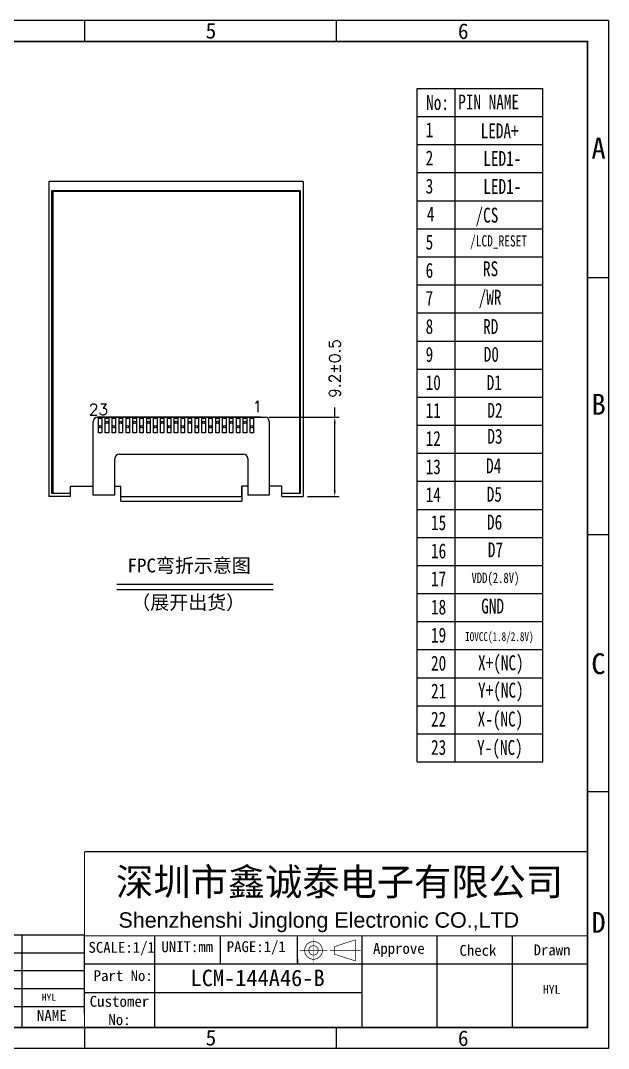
# Model space of a CAD drawing. Header units: millimetres. Extents: x 3037 to 3217, y 151 to 270.
# Drawn here: x 3148.6 to 3216.7, y 151.2 to 270.4 of the extents above; entities that cross this region are included whole.
import ezdxf
from ezdxf.enums import TextEntityAlignment as Align

# ---------------------------------------------------------------- set-up
doc = ezdxf.new("R2010")
doc.units = ezdxf.units.MM
for name, color, linetype in [('13_GKO', 7, 'Continuous'), ('BL', 7, 'Continuous'), ('dim', 3, 'Continuous'), ('fpc', 32, 'Continuous')]:
    doc.layers.add(name, color=color, linetype=linetype)
doc.styles.add('CNS', font='romans.shx', dxfattribs={"height": 1.3})
doc.styles.add('hj', font='')
doc.styles.get("Standard").update_dxf_attribs({"font": ''})
doc.styles.add('宋体', font='')
doc.styles.get('hj').set_extended_font_data('KaiTi_GB2312')
doc.styles.get('Standard').set_extended_font_data('SimSun')
doc.styles.get('宋体').set_extended_font_data('SimSun')
doc.dimstyles.new('LCDDIM', dxfattribs={"dimtxt": 1.5, "dimasz": 0.7, "dimexe": 0.5, "dimexo": 0.5, "dimgap": 0.8, "dimtad": 0, "dimzin": 9, "dimdsep": 46, "dimtxsty": 'hj', "dimcen": 0, "dimclrd": 256, "dimclre": 256, "dimclrt": 256, "dimadec": 0, "dimazin": 0, "dimtfac": 1, "dimtofl": 0, "dimtmove": 0, "dimatfit": 3, "dimfxl": 0, "dimarcsym": 0})

# ---------------------------------------------------------------- blocks, each defined once
blk = doc.blocks.new('*D14')
at = {"layer": 'Defpoints', "color": 0}
for p in [(3176.9, 224.39), (3181.34, 215.19), (3184.99, 215.19)]:
    blk.add_point(p, dxfattribs=at)
at = {"layer": 'dim', "lineweight": -2}
for p, q in [((3184.99, 224.39), (3184.99, 225.53)), ((3177.4, 224.39), (3185.49, 224.39)), ((3184.99, 215.89), (3184.99, 223.69)), ((3181.84, 215.19), (3185.49, 215.19))]:
    blk.add_line(p, q, dxfattribs=at)
at = {"layer": 'dim'}
for points in [[(3184.87, 223.69), (3185.1, 223.69), (3184.99, 224.39)], [(3184.87, 215.89), (3185.1, 215.89), (3184.99, 215.19)]]:
    blk.add_solid(points, dxfattribs=at)
at = {"layer": 'dim', "insert": (3184.99, 230.04), "char_height": 1.3, "attachment_point": 5, "rotation": 90, "style": 'CNS'}
blk.add_mtext('9.2%%P0.5', dxfattribs=at)

msp = doc.modelspace()

# ---------------------------------------------------------------- linework, layer by layer
at = {"color": 7, "lineweight": 15}
for p, q in [((3216.719, 270.351), (3036.634, 270.351)), ((3155.98, 270.356), (3155.98, 267.932)), ((3185.14, 270.356), (3185.14, 267.932)), ((3216.719, 270.351), (3216.719, 151.237)), ((3216.719, 270.351), (3216.719, 187.001)), ((3214.3, 240.573), (3216.719, 240.573)), ((3216.719, 234.617), (3216.719, 151.237)), ((3214.3, 210.794), (3216.719, 210.794)), ((3214.3, 181.016), (3216.719, 181.016)), ((3095.208, 164.399), (3155.979, 164.399)), ((3148.75, 153.66), (3148.75, 164.399)), ((3164.114, 153.658), (3164.114, 164.291)), ((3171.742, 160.99), (3171.742, 164.291)), ((3180.675, 160.99), (3180.675, 164.291)), ((3188.175, 153.657), (3188.175, 164.291)), ((3196.88, 153.657), (3196.88, 164.291)), ((3205.586, 153.657), (3205.586, 164.291)), ((3095.208, 162.325), (3155.979, 162.325)), ((3214.3, 160.99), (3155.979, 160.99)), ((3180.675, 161.611), (3180.675, 160.99)), ((3095.208, 160.251), (3155.979, 160.251)), ((3095.208, 158.178), (3155.979, 158.177)), ((3188.175, 157.683), (3155.979, 157.683)), ((3180.675, 157.683), (3180.675, 157.634)), ((3095.208, 156.104), (3155.979, 156.104)), ((3155.98, 153.662), (3155.98, 151.238)), ((3185.14, 153.662), (3185.14, 151.238)), ((3216.719, 151.237), (3036.634, 151.238))]:
    msp.add_line(p, q, dxfattribs=at)
at = {"color": 7, "linetype": 'ByBlock', "lineweight": 0}
msp.add_line((3214.3, 265.521), (3214.3, 267.932), dxfattribs=at)
at = {"color": 7}
for p, q in [((3159.736, 205.051), (3177.855, 205.051)), ((3159.736, 204.417), (3177.855, 204.417)), ((3155.979, 155.291), (3155.979, 164.433)), ((3155.979, 155.304), (3155.979, 164.433))]:
    msp.add_line(p, q, dxfattribs=at)
at = {"color": 7, "lineweight": 15}
for points, const_width in [([(3214.3, 153.656), (3214.3, 267.932), (3039.34, 267.938), (3039.34, 153.662)], 0.181), ([(3184.933, 163.031), (3187.384, 163.826), (3187.384, 161.374), (3184.933, 162.169)], 0.0723)]:
    msp.add_lwpolyline(points, close=True, dxfattribs=dict(at, const_width=const_width))
at = {"color": 7, "lineweight": 0}
msp.add_lwpolyline([(3214.3, 265.521), (3214.3, 176.456)], dxfattribs=at)
at = {"color": 7, "lineweight": 15}
for points, const_width in [([(3155.979, 174.042), (3155.979, 153.658)], 0.12), ([(3155.979, 174.042), (3214.3, 174.042)], 0.12), ([(3155.979, 164.291), (3214.3, 164.291)], 0.12), ([(3182.524, 161.183), (3182.524, 164.016)], 0.0723), ([(3184.432, 162.6), (3188.006, 162.6)], 0.0723)]:
    msp.add_lwpolyline(points, dxfattribs=dict(at, const_width=const_width))
at = {"color": 7, "lineweight": 15, "const_width": 0.0795}
for points in [[(3181.494, 162.6, 1), (3183.555, 162.6, 1)], [(3181.98, 162.6, 1), (3183.069, 162.6, 1)]]:
    msp.add_lwpolyline(points, format="xyb", close=True, dxfattribs=at)
at = {"color": 7, "const_width": 0.0723}
msp.add_lwpolyline([(3180.916, 162.6), (3184.133, 162.6)], dxfattribs=at)
at = {"layer": '13_GKO', "color": 7}
for p, q in [((3194.55, 184.445), (3194.55, 262.486)), ((3194.55, 262.486), (3209.115, 262.486)), ((3198.947, 184.445), (3198.947, 262.486)), ((3209.115, 184.445), (3209.115, 262.486)), ((3194.55, 259.235), (3209.115, 259.235)), ((3194.55, 255.983), (3209.115, 255.983)), ((3194.55, 252.731), (3209.115, 252.731)), ((3194.55, 249.479), (3209.115, 249.479)), ((3194.55, 249.479), (3209.115, 249.479)), ((3194.55, 246.228), (3209.115, 246.228)), ((3194.55, 242.976), (3209.115, 242.976)), ((3194.55, 239.724), (3209.115, 239.724)), ((3194.55, 236.472), (3209.115, 236.472)), ((3194.55, 233.221), (3209.115, 233.221)), ((3194.55, 229.969), (3209.115, 229.969)), ((3194.55, 226.717), (3209.115, 226.717)), ((3194.55, 223.465), (3209.115, 223.465)), ((3194.55, 220.214), (3209.115, 220.214)), ((3194.55, 216.962), (3209.115, 216.962)), ((3194.55, 213.71), (3209.115, 213.71)), ((3194.55, 213.71), (3209.115, 213.71)), ((3194.55, 210.459), (3209.115, 210.459)), ((3194.55, 210.459), (3209.115, 210.459)), ((3194.55, 207.207), (3209.115, 207.207)), ((3194.55, 207.207), (3209.115, 207.207)), ((3194.55, 203.955), (3209.115, 203.955)), ((3194.55, 203.955), (3209.115, 203.955)), ((3194.55, 200.703), (3209.115, 200.703)), ((3194.55, 200.703), (3209.115, 200.703)), ((3194.55, 197.452), (3209.115, 197.452)), ((3194.55, 197.452), (3209.115, 197.452)), ((3194.55, 194.2), (3209.115, 194.2)), ((3194.55, 194.2), (3209.115, 194.2)), ((3194.55, 190.948), (3209.115, 190.948)), ((3194.55, 190.948), (3209.115, 190.948)), ((3194.55, 187.696), (3209.115, 187.696)), ((3194.55, 187.696), (3209.115, 187.696)), ((3194.55, 184.445), (3209.115, 184.445))]:
    msp.add_line(p, q, dxfattribs=at)
at = {"layer": 'BL', "color": 7}
for p, q in [((3181.341, 251.688), (3151.841, 251.688)), ((3151.841, 251.688), (3151.841, 215.188)), ((3181.339, 251.688), (3181.339, 215.188)), ((3152.29, 250.578), (3152.29, 215.538)), ((3152.29, 250.578), (3180.89, 250.578)), ((3152.29, 221.068), (3152.29, 250.578)), ((3180.89, 250.578), (3180.89, 215.538)), ((3154.341, 215.188), (3154.339, 216.388)), ((3154.339, 216.388), (3156.996, 216.388)), ((3159.496, 216.388), (3160.201, 216.388)), ((3160.201, 215.188), (3160.201, 216.388)), ((3174.209, 215.188), (3174.209, 216.388)), ((3174.904, 216.388), (3174.209, 216.388)), ((3178.841, 216.388), (3177.404, 216.388)), ((3178.841, 215.188), (3178.841, 216.388)), ((3154.341, 215.188), (3151.841, 215.188)), ((3160.201, 215.188), (3174.209, 215.188)), ((3178.841, 215.188), (3181.341, 215.188))]:
    msp.add_line(p, q, dxfattribs=at)
msp.add_lwpolyline([(3154.341, 215.538), (3152.19, 215.538), (3152.19, 250.678), (3180.99, 250.678), (3180.99, 215.538), (3178.841, 215.538)], dxfattribs=at)
at = {"layer": 'fpc', "color": 7, "linetype": 'ByBlock'}
for p, q in [((3157.388, 224.388), (3157.638, 224.388)), ((3157.496, 224.388), (3176.904, 224.388)), ((3157.563, 224.388), (3157.638, 224.388)), ((3157.938, 224.388), (3158.188, 224.388)), ((3157.938, 224.388), (3158.013, 224.388)), ((3157.938, 224.388), (3158.188, 224.388)), ((3158.188, 224.388), (3158.438, 224.388)), ((3158.363, 224.388), (3158.438, 224.388)), ((3158.363, 224.388), (3158.438, 224.388)), ((3158.738, 224.388), (3158.988, 224.388)), ((3158.988, 224.388), (3159.238, 224.388)), ((3159.163, 224.388), (3159.238, 224.388)), ((3159.538, 224.388), (3159.788, 224.388)), ((3159.538, 224.388), (3159.613, 224.388)), ((3159.538, 224.388), (3159.788, 224.388)), ((3159.788, 224.388), (3160.038, 224.388)), ((3159.963, 224.388), (3160.038, 224.388)), ((3159.963, 224.388), (3160.038, 224.388)), ((3160.338, 224.388), (3160.588, 224.388)), ((3160.588, 224.388), (3160.838, 224.388)), ((3160.763, 224.388), (3160.838, 224.388)), ((3161.138, 224.388), (3161.388, 224.388)), ((3161.138, 224.388), (3161.213, 224.388)), ((3161.138, 224.388), (3161.388, 224.388)), ((3161.388, 224.388), (3161.638, 224.388)), ((3161.563, 224.388), (3161.638, 224.388)), ((3161.563, 224.388), (3161.638, 224.388)), ((3161.938, 224.388), (3162.188, 224.388)), ((3162.188, 224.388), (3162.438, 224.388)), ((3162.363, 224.388), (3162.438, 224.388)), ((3162.738, 224.388), (3162.988, 224.388)), ((3162.738, 224.388), (3162.813, 224.388)), ((3162.738, 224.388), (3162.988, 224.388)), ((3162.988, 224.388), (3163.238, 224.388)), ((3163.163, 224.388), (3163.238, 224.388)), ((3163.163, 224.388), (3163.238, 224.388)), ((3163.538, 224.388), (3163.788, 224.388)), ((3163.788, 224.388), (3164.038, 224.388)), ((3163.963, 224.388), (3164.038, 224.388)), ((3164.338, 224.388), (3164.588, 224.388)), ((3164.338, 224.388), (3164.413, 224.388)), ((3164.338, 224.388), (3164.588, 224.388)), ((3164.588, 224.388), (3164.838, 224.388)), ((3164.763, 224.388), (3164.838, 224.388)), ((3164.763, 224.388), (3164.838, 224.388)), ((3165.138, 224.388), (3165.388, 224.388)), ((3165.388, 224.388), (3165.638, 224.388)), ((3165.563, 224.388), (3165.638, 224.388)), ((3165.938, 224.388), (3166.188, 224.388)), ((3165.938, 224.388), (3166.013, 224.388)), ((3165.938, 224.388), (3166.188, 224.388)), ((3166.188, 224.388), (3166.438, 224.388)), ((3166.363, 224.388), (3166.438, 224.388)), ((3166.363, 224.388), (3166.438, 224.388)), ((3166.738, 224.388), (3166.988, 224.388)), ((3166.988, 224.388), (3167.238, 224.388)), ((3167.163, 224.388), (3167.238, 224.388)), ((3167.538, 224.388), (3167.788, 224.388)), ((3167.538, 224.388), (3167.613, 224.388)), ((3167.538, 224.388), (3167.788, 224.388)), ((3167.788, 224.388), (3168.038, 224.388)), ((3167.963, 224.388), (3168.038, 224.388)), ((3167.963, 224.388), (3168.038, 224.388)), ((3168.338, 224.388), (3168.588, 224.388)), ((3168.588, 224.388), (3168.838, 224.388)), ((3168.763, 224.388), (3168.838, 224.388)), ((3169.138, 224.388), (3169.388, 224.388)), ((3169.138, 224.388), (3169.213, 224.388)), ((3169.138, 224.388), (3169.388, 224.388)), ((3169.388, 224.388), (3169.638, 224.388)), ((3169.563, 224.388), (3169.638, 224.388)), ((3169.563, 224.388), (3169.638, 224.388)), ((3169.938, 224.388), (3170.188, 224.388)), ((3170.188, 224.388), (3170.438, 224.388)), ((3170.363, 224.388), (3170.438, 224.388)), ((3170.738, 224.388), (3170.988, 224.388)), ((3170.738, 224.388), (3170.813, 224.388)), ((3170.738, 224.388), (3170.988, 224.388)), ((3170.988, 224.388), (3171.238, 224.388)), ((3171.163, 224.388), (3171.238, 224.388)), ((3171.163, 224.388), (3171.238, 224.388)), ((3171.538, 224.388), (3171.788, 224.388)), ((3171.788, 224.388), (3172.038, 224.388)), ((3171.963, 224.388), (3172.038, 224.388)), ((3172.338, 224.388), (3172.588, 224.388)), ((3172.338, 224.388), (3172.413, 224.388)), ((3172.338, 224.388), (3172.588, 224.388)), ((3172.588, 224.388), (3172.838, 224.388)), ((3172.763, 224.388), (3172.838, 224.388)), ((3172.763, 224.388), (3172.838, 224.388)), ((3173.138, 224.388), (3173.388, 224.388)), ((3173.388, 224.388), (3173.638, 224.388)), ((3173.563, 224.388), (3173.638, 224.388)), ((3173.938, 224.388), (3174.188, 224.388)), ((3173.938, 224.388), (3174.013, 224.388)), ((3173.938, 224.388), (3174.188, 224.388)), ((3174.188, 224.388), (3174.438, 224.388)), ((3174.363, 224.388), (3174.438, 224.388)), ((3174.363, 224.388), (3174.438, 224.388)), ((3174.738, 224.388), (3174.988, 224.388)), ((3174.988, 224.388), (3175.238, 224.388)), ((3175.163, 224.388), (3175.238, 224.388)), ((3175.538, 224.388), (3175.613, 224.388)), ((3175.538, 224.388), (3175.788, 224.388))]:
    msp.add_line(p, q, dxfattribs=at)
at = {"layer": 'fpc', "color": 7}
for p, q in [((3176.388, 224.388), (3157.496, 224.388)), ((3157.496, 224.388), (3176.388, 224.388)), ((3156.996, 215.338), (3156.996, 223.888)), ((3177.404, 223.888), (3177.404, 215.338)), ((3159.496, 215.338), (3159.496, 219.589)), ((3159.996, 220.089), (3174.404, 220.089)), ((3174.904, 219.589), (3174.904, 215.338)), ((3160.201, 214.661), (3160.201, 216.338)), ((3174.209, 216.338), (3174.209, 214.661)), ((3159.496, 215.338), (3156.996, 215.338)), ((3160.201, 214.661), (3174.209, 214.661)), ((3177.404, 215.338), (3174.904, 215.338))]:
    msp.add_line(p, q, dxfattribs=at)
at = {"layer": 'fpc', "color": 7, "linetype": 'ByBlock'}
for points in [[(3157.588, 224.388), (3157.638, 224.388)], [(3157.588, 223.438), (3157.588, 224.285)], [(3157.938, 224.388), (3158.013, 224.388)], [(3157.988, 224.285), (3157.988, 223.438)], [(3158.388, 224.388), (3158.438, 224.388)], [(3158.388, 223.938), (3158.388, 224.285)], [(3158.738, 224.388), (3158.813, 224.388)], [(3158.788, 224.285), (3158.788, 223.938)], [(3159.188, 224.388), (3159.238, 224.388)], [(3159.188, 223.438), (3159.188, 224.285)], [(3159.538, 224.388), (3159.613, 224.388)], [(3159.588, 224.285), (3159.588, 223.438)], [(3159.988, 224.388), (3160.038, 224.388)], [(3159.988, 223.938), (3159.988, 224.285)], [(3160.338, 224.388), (3160.413, 224.388)], [(3160.388, 224.285), (3160.388, 223.938)], [(3160.788, 224.388), (3160.838, 224.388)], [(3160.788, 223.438), (3160.788, 224.285)], [(3161.138, 224.388), (3161.213, 224.388)], [(3161.188, 224.285), (3161.188, 223.438)], [(3161.588, 224.388), (3161.638, 224.388)], [(3161.588, 223.938), (3161.588, 224.285)], [(3161.938, 224.388), (3162.013, 224.388)], [(3161.988, 224.285), (3161.988, 223.938)], [(3162.388, 224.388), (3162.438, 224.388)], [(3162.388, 223.438), (3162.388, 224.285)], [(3162.738, 224.388), (3162.813, 224.388)], [(3162.788, 224.285), (3162.788, 223.438)], [(3163.188, 224.388), (3163.238, 224.388)], [(3163.188, 223.938), (3163.188, 224.285)], [(3163.538, 224.388), (3163.613, 224.388)], [(3163.588, 224.285), (3163.588, 223.938)], [(3163.988, 224.388), (3164.038, 224.388)], [(3163.988, 223.438), (3163.988, 224.285)], [(3164.338, 224.388), (3164.413, 224.388)], [(3164.388, 224.285), (3164.388, 223.438)], [(3164.788, 224.388), (3164.838, 224.388)], [(3164.788, 223.938), (3164.788, 224.285)], [(3165.138, 224.388), (3165.213, 224.388)], [(3165.188, 224.285), (3165.188, 223.938)], [(3165.588, 224.388), (3165.638, 224.388)], [(3165.588, 223.438), (3165.588, 224.285)], [(3165.938, 224.388), (3166.013, 224.388)], [(3165.988, 224.285), (3165.988, 223.438)], [(3166.388, 224.388), (3166.438, 224.388)], [(3166.388, 223.938), (3166.388, 224.285)], [(3166.738, 224.388), (3166.813, 224.388)], [(3166.788, 224.285), (3166.788, 223.938)], [(3167.188, 224.388), (3167.238, 224.388)], [(3167.188, 223.438), (3167.188, 224.285)], [(3167.538, 224.388), (3167.613, 224.388)], [(3167.588, 224.285), (3167.588, 223.438)], [(3167.988, 224.388), (3168.038, 224.388)], [(3167.988, 223.938), (3167.988, 224.285)], [(3168.338, 224.388), (3168.413, 224.388)], [(3168.388, 224.285), (3168.388, 223.938)], [(3168.788, 224.388), (3168.838, 224.388)], [(3168.788, 223.438), (3168.788, 224.285)], [(3169.138, 224.388), (3169.213, 224.388)], [(3169.188, 224.285), (3169.188, 223.438)], [(3169.588, 224.388), (3169.638, 224.388)], [(3169.588, 223.938), (3169.588, 224.285)], [(3169.938, 224.388), (3170.013, 224.388)], [(3169.988, 224.285), (3169.988, 223.938)], [(3170.388, 224.388), (3170.438, 224.388)], [(3170.388, 223.438), (3170.388, 224.285)], [(3170.738, 224.388), (3170.813, 224.388)], [(3170.788, 224.285), (3170.788, 223.438)], [(3171.188, 224.388), (3171.238, 224.388)], [(3171.188, 223.938), (3171.188, 224.285)], [(3171.538, 224.388), (3171.613, 224.388)], [(3171.588, 224.285), (3171.588, 223.938)], [(3171.988, 224.388), (3172.038, 224.388)], [(3171.988, 223.438), (3171.988, 224.285)], [(3172.338, 224.388), (3172.413, 224.388)], [(3172.388, 224.285), (3172.388, 223.438)], [(3172.788, 224.388), (3172.838, 224.388)], [(3172.788, 223.938), (3172.788, 224.285)], [(3173.138, 224.388), (3173.213, 224.388)], [(3173.188, 224.285), (3173.188, 223.938)], [(3173.588, 224.388), (3173.638, 224.388)], [(3173.588, 223.438), (3173.588, 224.285)], [(3173.938, 224.388), (3174.013, 224.388)], [(3173.988, 224.285), (3173.988, 223.438)], [(3174.388, 224.388), (3174.438, 224.388)], [(3174.388, 223.938), (3174.388, 224.285)], [(3174.738, 224.388), (3174.813, 224.388)], [(3174.788, 224.285), (3174.788, 223.938)], [(3175.188, 224.388), (3175.238, 224.388)], [(3175.188, 223.438), (3175.188, 224.285)], [(3175.538, 224.388), (3175.613, 224.388)], [(3175.588, 224.285), (3175.588, 223.438)], [(3157.988, 223.138), (3157.988, 222.588), (3157.588, 222.588), (3157.588, 223.138)], [(3158.788, 223.638), (3158.788, 222.588), (3158.388, 222.588), (3158.388, 223.638)], [(3159.588, 223.138), (3159.588, 222.588), (3159.188, 222.588), (3159.188, 223.138)], [(3160.388, 223.638), (3160.388, 222.588), (3159.988, 222.588), (3159.988, 223.638)], [(3161.188, 223.138), (3161.188, 222.588), (3160.788, 222.588), (3160.788, 223.138)], [(3161.988, 223.638), (3161.988, 222.588), (3161.588, 222.588), (3161.588, 223.638)], [(3162.788, 223.138), (3162.788, 222.588), (3162.388, 222.588), (3162.388, 223.138)], [(3163.588, 223.638), (3163.588, 222.588), (3163.188, 222.588), (3163.188, 223.638)], [(3164.388, 223.138), (3164.388, 222.588), (3163.988, 222.588), (3163.988, 223.138)], [(3165.188, 223.638), (3165.188, 222.588), (3164.788, 222.588), (3164.788, 223.638)], [(3165.988, 223.138), (3165.988, 222.588), (3165.588, 222.588), (3165.588, 223.138)], [(3166.788, 223.638), (3166.788, 222.588), (3166.388, 222.588), (3166.388, 223.638)], [(3167.588, 223.138), (3167.588, 222.588), (3167.188, 222.588), (3167.188, 223.138)], [(3168.388, 223.638), (3168.388, 222.588), (3167.988, 222.588), (3167.988, 223.638)], [(3169.188, 223.138), (3169.188, 222.588), (3168.788, 222.588), (3168.788, 223.138)], [(3169.988, 223.638), (3169.988, 222.588), (3169.588, 222.588), (3169.588, 223.638)], [(3170.788, 223.138), (3170.788, 222.588), (3170.388, 222.588), (3170.388, 223.138)], [(3171.588, 223.638), (3171.588, 222.588), (3171.188, 222.588), (3171.188, 223.638)], [(3172.388, 223.138), (3172.388, 222.588), (3171.988, 222.588), (3171.988, 223.138)], [(3173.188, 223.638), (3173.188, 222.588), (3172.788, 222.588), (3172.788, 223.638)], [(3173.988, 223.138), (3173.988, 222.588), (3173.588, 222.588), (3173.588, 223.138)], [(3174.788, 223.638), (3174.788, 222.588), (3174.388, 222.588), (3174.388, 223.638)], [(3175.588, 223.138), (3175.588, 222.588), (3175.188, 222.588), (3175.188, 223.138)]]:
    msp.add_lwpolyline(points, dxfattribs=at)
for centre in [(3157.788, 223.288), (3158.588, 223.788), (3159.388, 223.288), (3160.188, 223.788), (3160.988, 223.288), (3161.788, 223.788), (3162.588, 223.288), (3163.388, 223.788), (3164.188, 223.288), (3164.988, 223.788), (3165.788, 223.288), (3166.588, 223.788), (3167.388, 223.288), (3168.188, 223.788), (3168.988, 223.288), (3169.788, 223.788), (3170.588, 223.288), (3171.388, 223.788), (3172.188, 223.288), (3172.988, 223.788), (3173.788, 223.288), (3174.588, 223.788), (3175.388, 223.288)]:
    msp.add_circle(centre, 0.125, dxfattribs=at)
at = {"layer": 'fpc', "color": 7}
for centre, start, end in [((3157.496, 223.888), 90, 180), ((3176.904, 223.888), 0, 90), ((3159.996, 219.589), 90, 180), ((3174.404, 219.589), 0, 90)]:
    msp.add_arc(centre, 0.5, start, end, dxfattribs=at)
at = {"layer": 'fpc', "color": 7, "linetype": 'ByBlock'}
for centre, radius, start, end in [((3157.788, 224.388), 0.225, 180, 207.26604), ((3157.788, 224.388), 0.15, 180, 0), ((3157.788, 224.388), 0.225, 332.73396, 0), ((3158.588, 224.388), 0.225, 180, 207.26604), ((3158.588, 224.388), 0.15, 180, 0), ((3158.588, 224.388), 0.225, 332.73396, 0), ((3159.388, 224.388), 0.225, 180, 207.26604), ((3159.388, 224.388), 0.15, 180, 0), ((3159.388, 224.388), 0.225, 332.73396, 0), ((3160.188, 224.388), 0.225, 180, 207.26604), ((3160.188, 224.388), 0.15, 180, 0), ((3160.188, 224.388), 0.225, 332.73396, 0), ((3160.988, 224.388), 0.225, 180, 207.26604), ((3160.988, 224.388), 0.15, 180, 0), ((3160.988, 224.388), 0.225, 332.73396, 0), ((3161.788, 224.388), 0.225, 180, 207.26604), ((3161.788, 224.388), 0.15, 180, 0), ((3161.788, 224.388), 0.225, 332.73396, 0), ((3162.588, 224.388), 0.225, 180, 207.26604), ((3162.588, 224.388), 0.15, 180, 0), ((3162.588, 224.388), 0.225, 332.73396, 0), ((3163.388, 224.388), 0.225, 180, 207.26604), ((3163.388, 224.388), 0.15, 180, 0), ((3163.388, 224.388), 0.225, 332.73396, 0), ((3164.188, 224.388), 0.225, 180, 207.26604), ((3164.188, 224.388), 0.15, 180, 0), ((3164.188, 224.388), 0.225, 332.73396, 0), ((3164.988, 224.388), 0.225, 180, 207.26604), ((3164.988, 224.388), 0.15, 180, 0), ((3164.988, 224.388), 0.225, 332.73396, 0), ((3165.788, 224.388), 0.225, 180, 207.26604), ((3165.788, 224.388), 0.15, 180, 0), ((3165.788, 224.388), 0.225, 332.73396, 0), ((3166.588, 224.388), 0.225, 180, 207.26604), ((3166.588, 224.388), 0.15, 180, 0), ((3166.588, 224.388), 0.225, 332.73396, 0), ((3167.388, 224.388), 0.225, 180, 207.26604), ((3167.388, 224.388), 0.15, 180, 0), ((3167.388, 224.388), 0.225, 332.73396, 0), ((3168.188, 224.388), 0.225, 180, 207.26604), ((3168.188, 224.388), 0.15, 180, 0), ((3168.188, 224.388), 0.225, 332.73396, 0), ((3168.988, 224.388), 0.225, 180, 207.26604), ((3168.988, 224.388), 0.15, 180, 0), ((3168.988, 224.388), 0.225, 332.73396, 0), ((3169.788, 224.388), 0.225, 180, 207.26604), ((3169.788, 224.388), 0.15, 180, 0), ((3169.788, 224.388), 0.225, 332.73396, 0), ((3170.588, 224.388), 0.225, 180, 207.26604), ((3170.588, 224.388), 0.15, 180, 0), ((3170.588, 224.388), 0.225, 332.73396, 0), ((3171.388, 224.388), 0.225, 180, 207.26604), ((3171.388, 224.388), 0.15, 180, 0), ((3171.388, 224.388), 0.225, 332.73396, 0), ((3172.188, 224.388), 0.225, 180, 207.26604), ((3172.188, 224.388), 0.15, 180, 0), ((3172.188, 224.388), 0.225, 332.73396, 0), ((3172.988, 224.388), 0.225, 180, 207.26604), ((3172.988, 224.388), 0.15, 180, 0), ((3172.988, 224.388), 0.225, 332.73396, 0), ((3173.788, 224.388), 0.225, 180, 207.26604), ((3173.788, 224.388), 0.15, 180, 0), ((3173.788, 224.388), 0.225, 332.73396, 0), ((3174.588, 224.388), 0.225, 180, 207.26604), ((3174.588, 224.388), 0.15, 180, 0), ((3174.588, 224.388), 0.225, 332.73396, 0), ((3175.388, 224.388), 0.225, 180, 207.26604), ((3175.388, 224.388), 0.15, 180, 0), ((3175.388, 224.388), 0.225, 332.73396, 0), ((3157.788, 223.288), 0.25, 143.1301, 216.8699), ((3157.788, 223.288), 0.25, 323.1301, 36.8699), ((3158.588, 223.788), 0.25, 143.1301, 216.8699), ((3158.588, 223.788), 0.25, 323.1301, 36.8699), ((3159.388, 223.288), 0.25, 143.1301, 216.8699), ((3159.388, 223.288), 0.25, 323.1301, 36.8699), ((3160.188, 223.788), 0.25, 143.1301, 216.8699), ((3160.188, 223.788), 0.25, 323.1301, 36.8699), ((3160.988, 223.288), 0.25, 143.1301, 216.8699), ((3160.988, 223.288), 0.25, 323.1301, 36.8699), ((3161.788, 223.788), 0.25, 143.1301, 216.8699), ((3161.788, 223.788), 0.25, 323.1301, 36.8699), ((3162.588, 223.288), 0.25, 143.1301, 216.8699), ((3162.588, 223.288), 0.25, 323.1301, 36.8699), ((3163.388, 223.788), 0.25, 143.1301, 216.8699), ((3163.388, 223.788), 0.25, 323.1301, 36.8699), ((3164.188, 223.288), 0.25, 143.1301, 216.8699), ((3164.188, 223.288), 0.25, 323.1301, 36.8699), ((3164.988, 223.788), 0.25, 143.1301, 216.8699), ((3164.988, 223.788), 0.25, 323.1301, 36.8699), ((3165.788, 223.288), 0.25, 143.1301, 216.8699), ((3165.788, 223.288), 0.25, 323.1301, 36.8699), ((3166.588, 223.788), 0.25, 143.1301, 216.8699), ((3166.588, 223.788), 0.25, 323.1301, 36.8699), ((3167.388, 223.288), 0.25, 143.1301, 216.8699), ((3167.388, 223.288), 0.25, 323.1301, 36.8699), ((3168.188, 223.788), 0.25, 143.1301, 216.8699), ((3168.188, 223.788), 0.25, 323.1301, 36.8699), ((3168.988, 223.288), 0.25, 143.1301, 216.8699), ((3168.988, 223.288), 0.25, 323.1301, 36.8699), ((3169.788, 223.788), 0.25, 143.1301, 216.8699), ((3169.788, 223.788), 0.25, 323.1301, 36.8699), ((3170.588, 223.288), 0.25, 143.1301, 216.8699), ((3170.588, 223.288), 0.25, 323.1301, 36.8699), ((3171.388, 223.788), 0.25, 143.1301, 216.8699), ((3171.388, 223.788), 0.25, 323.1301, 36.8699), ((3172.188, 223.288), 0.25, 143.1301, 216.8699), ((3172.188, 223.288), 0.25, 323.1301, 36.8699), ((3172.988, 223.788), 0.25, 143.1301, 216.8699), ((3172.988, 223.788), 0.25, 323.1301, 36.8699), ((3173.788, 223.288), 0.25, 143.1301, 216.8699), ((3173.788, 223.288), 0.25, 323.1301, 36.8699), ((3174.588, 223.788), 0.25, 143.1301, 216.8699), ((3174.588, 223.788), 0.25, 323.1301, 36.8699), ((3175.388, 223.288), 0.25, 143.1301, 216.8699), ((3175.388, 223.288), 0.25, 323.1301, 36.8699)]:
    msp.add_arc(centre, radius, start, end, dxfattribs=at)

# ---------------------------------------------------------------- texts
at = {"color": 7, "lineweight": 15, "style": '宋体'}
for s, height, p in [('5', 1.814, (3170.019, 268.269)), ('6', 1.814, (3199.27, 268.217)), ('A', 2.419, (3214.75, 254.354)), ('B', 2.419, (3214.764, 224.673)), ('C', 2.419, (3214.732, 194.615)), ('D', 2.419, (3214.748, 164.637)), ('5', 1.814, (3170.019, 151.574)), ('6', 1.814, (3199.27, 151.523))]:
    msp.add_text(s, height=height, dxfattribs=at).set_placement(p)
at = {"color": 7, "style": '宋体'}
for s, p in [('SCALE:1/1', (3160.289, 162.322)), ('UNIT:mm', (3167.885, 162.397)), ('PAGE:1/1', (3175.889, 162.403)), ('Approve', (3192.417, 162.201)), ('Check', (3201.59, 161.975)), ('Drawn', (3210.178, 162.028))]:
    msp.add_text(s, height=1.2571, dxfattribs=at).set_placement(p, align=Align.CENTER)
for s, height, p in [('LCM-144A46-B', 1.90468, (3168.267, 158.459)), ('HYL', 1, (3209.114, 157.572)), ('HYL', 0.8127, (3151.028, 156.756))]:
    msp.add_text(s, height=height, dxfattribs=at).set_placement(p)
at = {"color": 7, "char_height": 1.3, "width": 1.20977, "attachment_point": 9, "style": 'CNS'}
for s, insert in [('23', (3158.705, 224.634)), ('1', (3176.569, 224.982))]:
    msp.add_mtext(s, dxfattribs=dict(at, insert=insert))
at = {"color": 7, "char_height": 1.6128, "width": 17.05728, "attachment_point": 1}
for s, insert in [('FPC{\\fSimSun|b0|i0|c134|p54;弯折示意图}', (3160.964, 208.011)), ('（展开出货）', (3161.4, 203.733))]:
    msp.add_mtext(s, dxfattribs=dict(at, insert=insert))
at = {"color": 7, "lineweight": 15, "attachment_point": 1}
for s, insert, char_height, width in [('{\\fSimSun|b0|i0|c134|p54;深圳市鑫诚泰电子有限公司}', (3159.644, 172.124), 3.1654, 65.7137), ('{\\fSwis721 BdOul BT|b0|i0|c0|p82;Shenzhenshi Jinglong Electronic CO.,LTD}', (3159.918, 167.012), 1.78054, 2.404793292498657e-14)]:
    msp.add_mtext(s, dxfattribs=dict(at, insert=insert, char_height=char_height, width=width))
at = {"color": 7, "attachment_point": 5, "style": '宋体'}
for s, insert, char_height in [('{\\fSimSun|b0|i0|c134|p2;Part No:}', (3160.465, 159.666), 1.25709), ('Customer \\PNo:', (3160.033, 155.628), 1.2698), ('NAME', (3152.186, 155.054), 1.2698)]:
    msp.add_mtext(s, dxfattribs=dict(at, insert=insert, char_height=char_height))
at = {"layer": '13_GKO', "color": 7, "width": 0.75}
for s, p in [('No:', (3195.583, 259.994)), ('PIN NAME', (3199.304, 260.059)), ('1', (3195.524, 256.827)), ('2', (3195.524, 253.575)), ('3', (3195.524, 250.304)), ('4', (3195.669, 247.071)), ('5', (3195.524, 243.82)), ('6', (3195.524, 240.549)), ('7', (3195.524, 237.316)), ('8', (3195.524, 234.045)), ('9', (3195.524, 230.794)), ('10', (3195.524, 227.542)), ('11', (3195.524, 224.309)), ('12', (3195.524, 221.058)), ('13', (3195.524, 217.787)), ('14', (3195.524, 214.554)), ('15', (3196.145, 211.302)), ('16', (3196.145, 208.031)), ('17', (3196.145, 204.799)), ('18', (3196.145, 201.528)), ('19', (3196.145, 198.276)), ('20', (3196.145, 195.024)), ('21', (3196.145, 191.792)), ('22', (3196.145, 188.54)), ('23', (3196.145, 185.269))]:
    msp.add_text(s, height=1.728, dxfattribs=at).set_placement(p)
for s, height, p in [('LEDA+', 1.728, (3204.104, 257.575)), ('LED1-', 1.728, (3204.416, 254.381)), ('LED1-', 1.728, (3204.416, 251.129)), ('/CS', 1.728, (3202.631, 247.803)), ('/LCD_RESET', 1.296, (3203.981, 244.823)), ('RS', 1.728, (3203.055, 241.593)), ('/WR', 1.728, (3202.995, 238.29)), ('RD', 1.728, (3203.069, 234.898)), ('D0', 1.728, (3203.144, 231.68)), ('D1', 1.728, (3203.488, 228.401)), ('D2', 1.728, (3203.563, 225.186)), ('D3', 1.728, (3203.563, 222.175)), ('D4', 1.728, (3203.413, 218.754)), ('D5', 1.728, (3203.488, 215.464)), ('D6', 1.728, (3203.518, 212.227)), ('D7', 1.728, (3203.617, 209.03)), ('VDD(2.8V)', 1.2096, (3203.615, 205.774)), ('GND', 1.728, (3203.294, 202.502)), ('IOVCC(1.8/2.8V)', 1.0368, (3204.07, 198.962)), ('X+(NC)', 1.728, (3204.243, 195.934)), ('Y+(NC)', 1.728, (3204.243, 192.755)), ('X-(NC)', 1.728, (3204.195, 189.411)), ('Y-(NC)', 1.728, (3204.134, 186.11))]:
    msp.add_text(s, height=height, dxfattribs=at).set_placement(p, align=Align.MIDDLE_CENTER)

# ---------------------------------------------------------------- dimensions: what is measured, and where the dimension line sits
at = {"layer": 'dim', "color": 7}
dim = msp.add_linear_dim(base=(3184.987, 215.188), p1=(3176.904, 224.388), p2=(3181.341, 215.188), angle=90, text='<>%%P0.5', dimstyle='LCDDIM', override={"dimtxsty": 'CNS'}, dxfattribs=at)
dim.commit()
dim.dimension.update_dxf_attribs({"geometry": '*D14', "text_midpoint": (3184.987, 230.042), "dimtype": 160})

doc.saveas('drawing.dxf')
